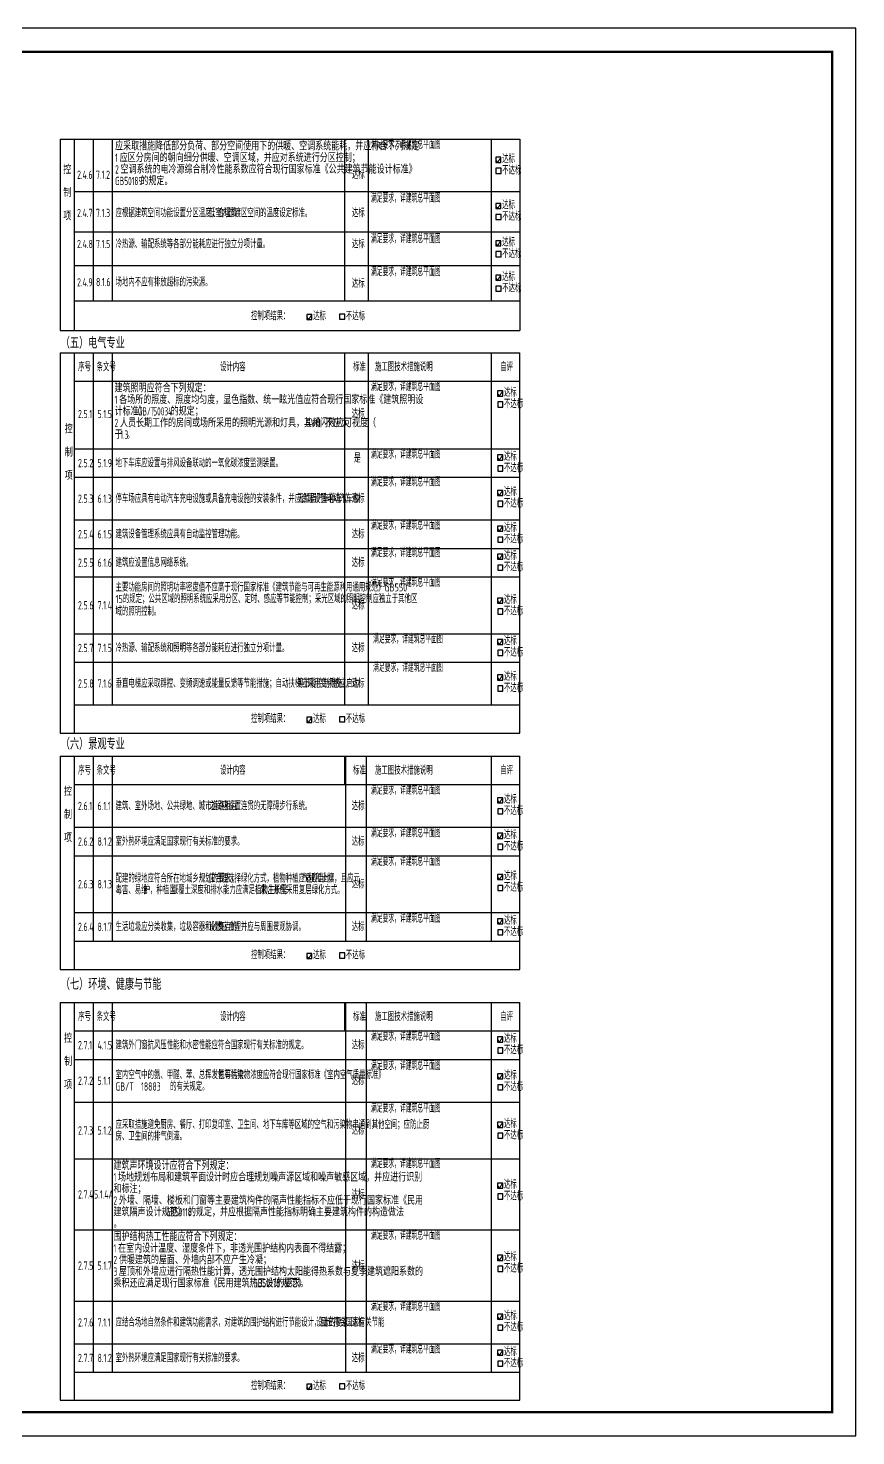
# Model space of a CAD drawing. Extents: x 21072 to 105172, y 3107 to 62507.
# Drawn here: x 70257 to 105172, y 3107 to 62507 of the extents above; entities that cross this region are included whole.
import ezdxf

# ---------------------------------------------------------------- set-up
doc = ezdxf.new("R2010")
doc.units = 0
doc.header["$LTSCALE"] = 1000
for name, color, linetype in [('A-Tab(建筑表格)', 7, 'Continuous'), ('PUB_TEXT', 7, 'Continuous'), ('PUB_TITLE', 4, 'Continuous')]:
    doc.layers.add(name, color=color, linetype=linetype)
doc.styles.add('LJ_TXT', font='GBENOR', dxfattribs={"bigfont": 'GBCBIG'})
doc.styles.get("Standard").update_dxf_attribs({"font": 'GBENOR', "bigfont": 'GBCBIG'})

# ---------------------------------------------------------------- blocks, each defined once
blk = doc.blocks.new('AutoBlock_20250323_35', base_point=(84724, 57419))
at = {"color": 1, "style": 'LJ_TXT', "width": 0.7}
blk.add_attdef('2.4.6措施_001', (84716, 57419), '', height=350, dxfattribs=at)
blk = doc.blocks.new('AutoBlock_20250323_36', base_point=(84724, 55150))
at = {"color": 1, "style": 'LJ_TXT', "width": 0.7}
blk.add_attdef('2.4.7措施_001', (84716, 55150), '', height=350, dxfattribs=at)
blk = doc.blocks.new('AutoBlock_20250323_39', base_point=(84724, 47199))
at = {"color": 1, "style": 'LJ_TXT', "width": 0.7}
blk.add_attdef('2.5.1措施_001', (84716, 47199), '', height=350, dxfattribs=at)
blk = doc.blocks.new('AutoBlock_20250323_40', base_point=(84724, 44347))
at = {"color": 1, "style": 'LJ_TXT', "width": 0.7}
blk.add_attdef('2.5.2措施_001', (84716, 44347), '', height=350, dxfattribs=at)
blk = doc.blocks.new('AutoBlock_20250323_41', base_point=(84724, 43174))
at = {"color": 1, "style": 'LJ_TXT', "width": 0.7}
blk.add_attdef('2.5.3措施_001', (84716, 43174), '', height=350, dxfattribs=at)
blk = doc.blocks.new('AutoBlock_20250323_42', base_point=(84724, 41347))
at = {"color": 1, "style": 'LJ_TXT', "width": 0.7}
blk.add_attdef('2.5.4措施_001', (84716, 41347), '', height=350, dxfattribs=at)
blk = doc.blocks.new('AutoBlock_20250323_43', base_point=(84724, 40187))
at = {"color": 1, "style": 'LJ_TXT', "width": 0.7}
blk.add_attdef('2.5.5措施_001', (84716, 40187), '', height=350, dxfattribs=at)
blk = doc.blocks.new('AutoBlock_20250323_44', base_point=(84724, 38938))
at = {"color": 1, "style": 'LJ_TXT', "width": 0.7}
blk.add_attdef('2.5.6措施_001', (84716, 38938), '', height=350, dxfattribs=at)
blk = doc.blocks.new('AutoBlock_20250323_45', base_point=(84724, 30170))
at = {"color": 1, "style": 'LJ_TXT', "width": 0.7}
blk.add_attdef('2.6.1措施_001', (84716, 30170), '', height=350, dxfattribs=at)
blk = doc.blocks.new('AutoBlock_20250323_46', base_point=(84724, 28368))
at = {"color": 1, "style": 'LJ_TXT', "width": 0.7}
blk.add_attdef('2.6.2措施_001', (84716, 28368), '', height=350, dxfattribs=at)
blk = doc.blocks.new('AutoBlock_20250323_47', base_point=(84724, 19786))
at = {"color": 1, "style": 'LJ_TXT', "width": 0.7}
blk.add_attdef('2.7.1措施_001', (84716, 19786), '', height=350, dxfattribs=at)
blk = doc.blocks.new('AutoBlock_20250323_48', base_point=(84724, 18548))
at = {"color": 1, "style": 'LJ_TXT', "width": 0.7}
blk.add_attdef('2.7.2措施_001', (84716, 18548), '', height=350, dxfattribs=at)
blk = doc.blocks.new('AutoBlock_20250323_49', base_point=(84724, 16753))
at = {"color": 1, "style": 'LJ_TXT', "width": 0.7}
blk.add_attdef('2.7.3措施_001', (84716, 16753), '', height=350, dxfattribs=at)
blk = doc.blocks.new('AutoBlock_20250323_50', base_point=(84724, 14407))
at = {"color": 1, "style": 'LJ_TXT', "width": 0.7}
blk.add_attdef('2.7.4措施_001', (84716, 14407), '', height=350, dxfattribs=at)
blk = doc.blocks.new('AutoBlock_20250323_51', base_point=(84724, 11386))
at = {"color": 1, "style": 'LJ_TXT', "width": 0.7}
blk.add_attdef('2.7.5措施_001', (84716, 11386), '', height=350, dxfattribs=at)
blk = doc.blocks.new('AutoBlock_20250323_52', base_point=(84815, 35347))
at = {"color": 1, "style": 'LJ_TXT', "width": 0.7}
blk.add_attdef('2.5.8措施_001', (84807, 35347), '', height=350, dxfattribs=at)
blk = doc.blocks.new('AutoBlock_20250323_53', base_point=(84724, 52045))
at = {"color": 1, "style": 'LJ_TXT', "width": 0.7}
blk.add_attdef('2.4.9措施_001', (84716, 52045), '', height=350, dxfattribs=at)
blk = doc.blocks.new('AutoBlock_20250323_55', base_point=(84003, 44177))
at = {"color": 1, "style": 'LJ_TXT', "width": 0.8}
blk.add_attdef('2.5.2', (84003, 44177), '', height=350, dxfattribs=at)
blk = doc.blocks.new('AutoBlock_20250323_77', base_point=(84815, 36547))
at = {"color": 1, "style": 'LJ_TXT', "width": 0.7}
blk.add_attdef('2.5.7措施_001', (84807, 36547), '', height=350, dxfattribs=at)
blk = doc.blocks.new('AutoBlock_20250323_78', base_point=(84724, 27166))
at = {"color": 1, "style": 'LJ_TXT', "width": 0.7}
blk.add_attdef('2.6.3措施_001', (84716, 27166), '', height=350, dxfattribs=at)
blk = doc.blocks.new('AutoBlock_20250323_79', base_point=(84724, 24766))
at = {"color": 1, "style": 'LJ_TXT', "width": 0.7}
blk.add_attdef('2.6.4措施_001', (84716, 24766), '', height=350, dxfattribs=at)
blk = doc.blocks.new('AutoBlock_20250323_80', base_point=(84724, 8386))
at = {"color": 1, "style": 'LJ_TXT', "width": 0.7}
blk.add_attdef('2.7.6措施_001', (84716, 8386), '', height=350, dxfattribs=at)
blk = doc.blocks.new('AutoBlock_20250323_81', base_point=(84724, 6586))
at = {"color": 1, "style": 'LJ_TXT', "width": 0.7}
blk.add_attdef('2.7.7措施_001', (84716, 6586), '', height=350, dxfattribs=at)
blk = doc.blocks.new('AutoBlock_20250323_82', base_point=(84724, 53435))
at = {"color": 1, "style": 'LJ_TXT', "width": 0.7}
blk.add_attdef('2.4.8措施_001', (84716, 53435), '', height=350, dxfattribs=at)

msp = doc.modelspace()

# ---------------------------------------------------------------- linework, layer by layer
for p, q in [((71603, 57820), (71603, 52498)), ((91003, 57820), (91003, 52498)), ((91003, 52498), (91003, 49747))]:
    msp.add_line(p, q)
at = {"const_width": 50}
for points in [[(89983, 56955), (90059, 56840), (90199, 57056)], [(89983, 55006), (90059, 54892), (90199, 55108)], [(89983, 53437), (90059, 53322), (90199, 53538)], [(89983, 51982), (90059, 51867), (90199, 52083)], [(82009, 50322), (82085, 50207), (82225, 50423)], [(90060, 47097), (90136, 46982), (90276, 47198)], [(90060, 44396), (90136, 44281), (90276, 44497)], [(90060, 42903), (90136, 42788), (90276, 43004)], [(90060, 41394), (90136, 41279), (90276, 41495)], [(90060, 40213), (90136, 40098), (90276, 40314)], [(90060, 38358), (90136, 38243), (90276, 38459)], [(90060, 36615), (90136, 36500), (90276, 36716)], [(90060, 35112), (90136, 34998), (90276, 35214)], [(82009, 33329), (82085, 33214), (82225, 33430)], [(90060, 29931), (90136, 29816), (90276, 30032)], [(90060, 28431), (90136, 28316), (90276, 28532)], [(90060, 26697), (90136, 26582), (90276, 26798)], [(90060, 24822), (90136, 24707), (90276, 24923)], [(82009, 23361), (82085, 23246), (82225, 23462)], [(90060, 19837), (90136, 19722), (90276, 19938)], [(90060, 18285), (90136, 18170), (90276, 18386)], [(90060, 16238), (90136, 16123), (90276, 16339)], [(90060, 13674), (90136, 13559), (90276, 13775)], [(90060, 10624), (90136, 10509), (90276, 10725)], [(90060, 8140), (90136, 8025), (90276, 8241)], [(90060, 6620), (90136, 6505), (90276, 6721)], [(82009, 5184), (82085, 5070), (82225, 5286)]]:
    msp.add_lwpolyline(points, dxfattribs=at)
for points in [[(90199, 57056), (89983, 57056), (89983, 56840), (90199, 56840)], [(90205, 56595), (89989, 56595), (89989, 56379), (90205, 56379)], [(90199, 55108), (89983, 55108), (89983, 54892), (90199, 54892)], [(90205, 54646), (89989, 54646), (89989, 54430), (90205, 54430)], [(90199, 53538), (89983, 53538), (89983, 53322), (90199, 53322)], [(90205, 53076), (89989, 53076), (89989, 52860), (90205, 52860)], [(90199, 52083), (89983, 52083), (89983, 51867), (90199, 51867)], [(90205, 51621), (89989, 51621), (89989, 51405), (90205, 51405)], [(82225, 50423), (82009, 50423), (82009, 50207), (82225, 50207)], [(83613, 50444), (83397, 50444), (83397, 50228), (83613, 50228)], [(90276, 47198), (90060, 47198), (90060, 46982), (90276, 46982)], [(90283, 46736), (90067, 46736), (90067, 46520), (90283, 46520)], [(90276, 44497), (90060, 44497), (90060, 44281), (90276, 44281)], [(90283, 44035), (90067, 44035), (90067, 43819), (90283, 43819)], [(90276, 43004), (90060, 43004), (90060, 42788), (90276, 42788)], [(90283, 42542), (90067, 42542), (90067, 42326), (90283, 42326)], [(90276, 41495), (90060, 41495), (90060, 41279), (90276, 41279)], [(90283, 41033), (90067, 41033), (90067, 40817), (90283, 40817)], [(90276, 40314), (90060, 40314), (90060, 40098), (90276, 40098)], [(90283, 39853), (90067, 39853), (90067, 39637), (90283, 39637)], [(90276, 38459), (90060, 38459), (90060, 38243), (90276, 38243)], [(90283, 37997), (90067, 37997), (90067, 37781), (90283, 37781)], [(90276, 36716), (90060, 36716), (90060, 36500), (90276, 36500)], [(90283, 36254), (90067, 36254), (90067, 36038), (90283, 36038)], [(90276, 35214), (90060, 35214), (90060, 34998), (90276, 34998)], [(90283, 34752), (90067, 34752), (90067, 34536), (90283, 34536)], [(82225, 33430), (82009, 33430), (82009, 33214), (82225, 33214)], [(83613, 33451), (83397, 33451), (83397, 33235), (83613, 33235)], [(90276, 30032), (90060, 30032), (90060, 29816), (90276, 29816)], [(90283, 29570), (90067, 29570), (90067, 29354), (90283, 29354)], [(90276, 28532), (90060, 28532), (90060, 28316), (90276, 28316)], [(90283, 28070), (90067, 28070), (90067, 27854), (90283, 27854)], [(90276, 26798), (90060, 26798), (90060, 26582), (90276, 26582)], [(90283, 26336), (90067, 26336), (90067, 26120), (90283, 26120)], [(90276, 24923), (90060, 24923), (90060, 24707), (90276, 24707)], [(90283, 24461), (90067, 24461), (90067, 24245), (90283, 24245)], [(82225, 23462), (82009, 23462), (82009, 23246), (82225, 23246)], [(83613, 23483), (83397, 23483), (83397, 23267), (83613, 23267)], [(90276, 19938), (90060, 19938), (90060, 19722), (90276, 19722)], [(90283, 19476), (90067, 19476), (90067, 19260), (90283, 19260)], [(90276, 18386), (90060, 18386), (90060, 18170), (90276, 18170)], [(90283, 17924), (90067, 17924), (90067, 17708), (90283, 17708)], [(90276, 16339), (90060, 16339), (90060, 16123), (90276, 16123)], [(90283, 15877), (90067, 15877), (90067, 15661), (90283, 15661)], [(90276, 13775), (90060, 13775), (90060, 13559), (90276, 13559)], [(90283, 13313), (90067, 13313), (90067, 13097), (90283, 13097)], [(90276, 10725), (90060, 10725), (90060, 10509), (90276, 10509)], [(90283, 10263), (90067, 10263), (90067, 10047), (90283, 10047)], [(90276, 8241), (90060, 8241), (90060, 8025), (90276, 8025)], [(90283, 7779), (90067, 7779), (90067, 7563), (90283, 7563)], [(90276, 6721), (90060, 6721), (90060, 6505), (90276, 6505)], [(90283, 6259), (90067, 6259), (90067, 6043), (90283, 6043)], [(82225, 5286), (82009, 5286), (82009, 5070), (82225, 5070)], [(83613, 5306), (83397, 5306), (83397, 5090), (83613, 5090)]]:
    msp.add_lwpolyline(points, close=True)
at = {"layer": 'A-Tab(建筑表格)'}
for p, q in [((72203, 57820), (72203, 52498)), ((73003, 57820), (73003, 52498)), ((89803, 52498), (89803, 57820)), ((71603, 53905), (71603, 52498)), ((71603, 52498), (71603, 49747)), ((72203, 52498), (91003, 52498)), ((72203, 52498), (91003, 52498)), ((72203, 52498), (72203, 49747)), ((73003, 52498), (73003, 50998)), ((89803, 50998), (89803, 52498)), ((72203, 50998), (91003, 50998)), ((71603, 48810), (71603, 32754)), ((72203, 48810), (72203, 32754)), ((73003, 48810), (73003, 33954)), ((89803, 33954), (89803, 48810)), ((91003, 32754), (91003, 48810)), ((71603, 31786), (71603, 22786)), ((72203, 31786), (72203, 22786)), ((73003, 31786), (73003, 23986)), ((89803, 23986), (89803, 31786)), ((91003, 22786), (91003, 31786)), ((71603, 21393), (71603, 4609)), ((72203, 21393), (72203, 4609)), ((73003, 21393), (73003, 5793)), ((89803, 5793), (89803, 21393)), ((91003, 4609), (91003, 21393)), ((72203, 5793), (91003, 5793))]:
    msp.add_line(p, q, dxfattribs=at)
for points in [[(71603, 57820), (91003, 57820)], [(73803, 57820), (73803, 52498)], [(83603, 57820), (83603, 52498)], [(84603, 57820), (84603, 52498)], [(72203, 55608), (91003, 55608)], [(72203, 53905), (91003, 53905)], [(72203, 53905), (91003, 53905)], [(73803, 52498), (73803, 50998)], [(83603, 52498), (83603, 50998)], [(84603, 52498), (84603, 50998)], [(71603, 49747), (91003, 49747)], [(71603, 48810), (91003, 48810)], [(73803, 48810), (73803, 33954)], [(83603, 48810), (83603, 33954)], [(83603, 48810), (83603, 47610)], [(84603, 48810), (84603, 33954)], [(72203, 47610), (91003, 47610)], [(72203, 47610), (91003, 47610)], [(72203, 47610), (91003, 47610)], [(72203, 44754), (91003, 44754)], [(72203, 43554), (91003, 43554)], [(72203, 41754), (91003, 41754)], [(72203, 40554), (91003, 40554)], [(72203, 39354), (91003, 39354)], [(72203, 36954), (91003, 36954)], [(72203, 35754), (91003, 35754)], [(72203, 33954), (91003, 33954)], [(71603, 32754), (91003, 32754)], [(71603, 31786), (91003, 31786)], [(73803, 31786), (73803, 23986)], [(83603, 31786), (83603, 30586)], [(83642, 31786), (83642, 23986)], [(84512, 31786), (84512, 23986)], [(72203, 30586), (91003, 30586)], [(72203, 30586), (91003, 30586)], [(72203, 30586), (91003, 30586)], [(72203, 28786), (91003, 28786)], [(72203, 27586), (91003, 27586)], [(72203, 25186), (91003, 25186)], [(72203, 23986), (91003, 23986)], [(71603, 22786), (91003, 22786)], [(71603, 21393), (91003, 21393)], [(73803, 21393), (73803, 5793)], [(83603, 21393), (83603, 20193)], [(83642, 21393), (83642, 5793)], [(84512, 21393), (84512, 5793)], [(72203, 20193), (91003, 20193)], [(72203, 20193), (91003, 20193)], [(72203, 20193), (91003, 20193)], [(72203, 18993), (91003, 18993)], [(72203, 17193), (91003, 17193)], [(72203, 14793), (91003, 14793)], [(72203, 11793), (91003, 11793)], [(72203, 8793), (91003, 8793)], [(72203, 6993), (91003, 6993)], [(71603, 4609), (91003, 4609)]]:
    msp.add_lwpolyline(points, dxfattribs=at)
at = {"layer": 'PUB_TITLE'}
msp.add_lwpolyline([(21072, 3107), (105172, 3107), (105172, 62507), (21072, 62507)], close=True, dxfattribs=at)
at = {"layer": 'PUB_TITLE', "const_width": 100}
msp.add_lwpolyline([(23572, 4107), (104172, 4107), (104172, 61507), (23572, 61507)], close=True, dxfattribs=at)

# ---------------------------------------------------------------- block references
for name, p, values in [('AutoBlock_20250323_35', (84724, 57419), {'2.4.6措施_001': '满足要求，详建筑总平面图'}), ('AutoBlock_20250323_36', (84724, 55150), {'2.4.7措施_001': '满足要求，详建筑总平面图'}), ('AutoBlock_20250323_82', (84724, 53435), {'2.4.8措施_001': '满足要求，详建筑总平面图'}), ('AutoBlock_20250323_53', (84724, 52045), {'2.4.9措施_001': '满足要求，详建筑总平面图'}), ('AutoBlock_20250323_39', (84724, 47199), {'2.5.1措施_001': '满足要求，详建筑总平面图'}), ('AutoBlock_20250323_40', (84724, 44347), {'2.5.2措施_001': '满足要求，详建筑总平面图'}), ('AutoBlock_20250323_55', (84003, 44177), {'2.5.2': '是'}), ('AutoBlock_20250323_41', (84724, 43174), {'2.5.3措施_001': '满足要求，详建筑总平面图'}), ('AutoBlock_20250323_42', (84724, 41347), {'2.5.4措施_001': '满足要求，详建筑总平面图'}), ('AutoBlock_20250323_43', (84724, 40187), {'2.5.5措施_001': '满足要求，详建筑总平面图'}), ('AutoBlock_20250323_44', (84724, 38938), {'2.5.6措施_001': '满足要求，详建筑总平面图'}), ('AutoBlock_20250323_77', (84815, 36547), {'2.5.7措施_001': '满足要求，详建筑总平面图'}), ('AutoBlock_20250323_52', (84815, 35347), {'2.5.8措施_001': '满足要求，详建筑总平面图'}), ('AutoBlock_20250323_45', (84724, 30170), {'2.6.1措施_001': '满足要求，详建筑总平面图'}), ('AutoBlock_20250323_46', (84724, 28368), {'2.6.2措施_001': '满足要求，详建筑总平面图'}), ('AutoBlock_20250323_78', (84724, 27166), {'2.6.3措施_001': '满足要求，详建筑总平面图'}), ('AutoBlock_20250323_79', (84724, 24766), {'2.6.4措施_001': '满足要求，详建筑总平面图'}), ('AutoBlock_20250323_47', (84724, 19786), {'2.7.1措施_001': '满足要求，详建筑总平面图'}), ('AutoBlock_20250323_48', (84724, 18548), {'2.7.2措施_001': '满足要求，详建筑总平面图'}), ('AutoBlock_20250323_49', (84724, 16753), {'2.7.3措施_001': '满足要求，详建筑总平面图'}), ('AutoBlock_20250323_50', (84724, 14407), {'2.7.4措施_001': '满足要求，详建筑总平面图'}), ('AutoBlock_20250323_51', (84724, 11386), {'2.7.5措施_001': '满足要求，详建筑总平面图'}), ('AutoBlock_20250323_80', (84724, 8386), {'2.7.6措施_001': '满足要求，详建筑总平面图'}), ('AutoBlock_20250323_81', (84724, 6586), {'2.7.7措施_001': '满足要求，详建筑总平面图'})]:
    msp.add_blockref(name, p).add_auto_attribs(values)

# ---------------------------------------------------------------- texts
at = {"layer": 'A-Tab(建筑表格)', "style": 'LJ_TXT'}
for s, height, width, p in [('达标', 337.6, 0.8, (90251, 56816)), ('2.4.6', 350, 0.64, (72320, 56145)), ('7.1.2', 350, 0.64, (73119, 56145)), ('达标', 337.6, 0.8, (83913, 56145)), ('不达标', 337.6, 0.8, (90251, 56333)), ('2.4.7', 350, 0.64, (72320, 54533)), ('7.1.3', 350, 0.64, (73119, 54533)), ('应根据建筑空间功能设置分区温度，合理降', 337.59, 0.8, (73943, 54533)), ('低室内过渡区空间的温度设定标准。', 337.59, 0.8, (77881, 54533)), ('达标', 337.6, 0.8, (83913, 54533)), ('达标', 337.6, 0.8, (90251, 54867)), ('不达标', 337.6, 0.8, (90251, 54384)), ('2.4.8', 350, 0.64, (72320, 53223)), ('7.1.5', 350, 0.64, (73119, 53223)), ('冷热源、输配系统等各部分能耗应进行独立分项计量。', 337.59, 0.8, (73943, 53223)), ('达标', 337.6, 0.8, (83913, 53223)), ('达标', 337.6, 0.8, (90251, 53297)), ('不达标', 337.6, 0.8, (90251, 52814)), ('2.4.9', 350, 0.64, (72320, 51607)), ('8.1.6', 350, 0.64, (73119, 51618)), ('场地内不应有排放超标的污染源。', 337.59, 0.8, (73943, 51612)), ('达标', 337.6, 0.8, (83913, 51555)), ('达标', 337.6, 0.8, (90251, 51842)), ('不达标', 337.6, 0.8, (90251, 51359)), ('控制项结果：', 337.6, 0.8, (79655, 50187)), ('达标', 337.6, 0.8, (82277, 50182)), ('不达标', 337.6, 0.8, (83659, 50182)), ('（五）电气专业', 482.3, 0.8, (71634, 48989)), ('序号', 337.6, 0.8, (72365, 48035)), ('条文号', 337.6, 0.8, (73143, 48035)), ('设计内容', 337.6, 0.8, (78351, 48035)), ('标准', 337.6, 0.8, (83962, 48035)), ('施工图技术措施说明', 337.6, 0.8, (84890, 48035)), ('自评', 337.6, 0.8, (90172, 48035)), ('达标', 337.6, 0.8, (90328, 46957)), ('2.5.1', 350, 0.64, (72360, 46050)), ('5.1.5', 350, 0.64, (73184, 46050)), ('达标', 337.6, 0.8, (83905, 46066)), ('不达标', 337.6, 0.8, (90328, 46474)), ('达标', 337.6, 0.8, (90328, 44256)), ('2.5.2', 350, 0.64, (72360, 43979)), ('5.1.9', 350, 0.64, (73184, 43979)), ('地下车库应设置与排风设备联动的一氧化碳浓度监测装置。', 337.59, 0.8, (73943, 43979)), ('不达标', 337.6, 0.8, (90328, 43773)), ('2.5.3', 350, 0.64, (72360, 42479)), ('6.1.3', 350, 0.64, (73184, 42479)), ('停车场应具有电动汽车充电设施或具备充电设施的安装条件，并应合理设置电动汽车和', 337.59, 0.8, (73943, 42479)), ('无障碍汽车停车位。', 337.6, 0.8, (81616, 42479)), ('达标', 337.6, 0.8, (83905, 42479)), ('达标', 337.6, 0.8, (90328, 42763)), ('不达标', 337.6, 0.8, (90328, 42281)), ('达标', 337.6, 0.8, (90328, 41254)), ('2.5.4', 350, 0.64, (72360, 40979)), ('6.1.5', 350, 0.64, (73184, 40979)), ('建筑设备管理系统应具有自动监控管理功能。', 337.59, 0.8, (73943, 40979)), ('达标', 337.6, 0.8, (83905, 40979)), ('不达标', 337.6, 0.8, (90328, 40771)), ('达标', 337.6, 0.8, (90328, 40074)), ('2.5.5', 350, 0.64, (72360, 39779)), ('6.1.6', 350, 0.64, (73184, 39779)), ('建筑应设置信息网络系统。', 337.59, 0.8, (73943, 39779)), ('达标', 337.6, 0.8, (83905, 39779)), ('不达标', 337.6, 0.8, (90328, 39591)), ('15的规定；公共区域的照明系统应采用分区、定时、感应等节能控制；采光区域的照明控制应独立于其他区', 337.59, 0.8, (73943, 38249)), ('主要功能房间的照明功率密度值不应高于现行国家标准《建筑节能与可再生能源利用通用规范》GB550', 337.59, 0.8, (73943, 38737)), ('2.5.6', 350, 0.64, (72360, 37979)), ('7.1.4', 350, 0.64, (73184, 37979)), ('域的照明控制。', 337.6, 0.8, (73943, 37719)), ('达标', 337.6, 0.8, (83905, 37979)), ('达标', 337.6, 0.8, (90328, 38218)), ('不达标', 337.6, 0.8, (90328, 37735)), ('达标', 337.6, 0.8, (90328, 36475)), ('2.5.7', 350, 0.64, (72360, 36179)), ('7.1.5', 350, 0.64, (73184, 36179)), ('冷热源、输配系统和照明等各部分能耗应进行独立分项计量。', 337.59, 0.8, (73943, 36179)), ('达标', 337.6, 0.8, (83905, 36179)), ('不达标', 337.6, 0.8, (90328, 35993)), ('垂直电梯应采取群控、变频调速或能量反馈等节能措施；自动扶梯应采用变频感应启动', 337.59, 0.8, (73943, 34679)), ('等节能控制措施。', 337.6, 0.8, (81616, 34679)), ('达标', 337.6, 0.8, (83905, 34679)), ('达标', 337.6, 0.8, (90328, 34973)), ('2.5.8', 350, 0.64, (72360, 34679)), ('7.1.6', 350, 0.64, (73184, 34679)), ('不达标', 337.6, 0.8, (90328, 34490)), ('控制项结果：', 337.6, 0.8, (79655, 33195)), ('达标', 337.6, 0.8, (82277, 33189)), ('不达标', 337.6, 0.8, (83659, 33189)), ('（六）景观专业', 482.3, 0.8, (71634, 32068)), ('序号', 337.6, 0.8, (72365, 31011)), ('条文号', 337.6, 0.8, (73143, 31011)), ('设计内容', 337.6, 0.8, (78351, 31011)), ('标准', 337.6, 0.8, (83962, 31011)), ('施工图技术措施说明', 337.6, 0.8, (84890, 31011)), ('自评', 337.6, 0.8, (90172, 31011)), ('2.6.1', 350, 0.64, (72360, 29511)), ('6.1.1', 350, 0.64, (73184, 29511)), ('建筑、室外场地、公共绿地、城市道路相互', 337.59, 0.8, (73943, 29511)), ('之间应设置连贯的无障碍步行系统。', 337.59, 0.8, (77881, 29511)), ('达标', 337.6, 0.8, (83905, 29511)), ('达标', 337.6, 0.8, (90328, 29791)), ('不达标', 337.6, 0.8, (90328, 29308)), ('达标', 337.6, 0.8, (90328, 28291)), ('2.6.2', 350, 0.64, (72360, 28011)), ('8.1.2', 350, 0.64, (73184, 28011)), ('室外热环境应满足国家现行有关标准的要求。', 337.59, 0.8, (73943, 28011)), ('达标', 337.6, 0.8, (83905, 28011)), ('不达标', 337.6, 0.8, (90328, 27809)), ('配建的绿地应符合所在地城乡规划的要求，', 337.59, 0.8, (73943, 26456)), ('应合理选择绿化方式，植物种植应适应当地', 337.59, 0.8, (77881, 26456)), ('气候和土壤，且应元', 337.6, 0.8, (81819, 26456)), ('达标', 337.6, 0.8, (90328, 26557)), ('2.6.3', 350, 0.64, (72360, 26211)), ('8.1.3', 350, 0.64, (73184, 26211)), ('毒害、易维', 337.6, 0.8, (73943, 25966)), ('护，种植区', 337.6, 0.8, (75128, 25966)), ('域覆土深度和排水能力应满足植物生长需', 337.59, 0.8, (76314, 25966)), ('求，并应采用复层绿化方式。', 337.59, 0.8, (80055, 25966)), ('达标', 337.6, 0.8, (83905, 26211)), ('不达标', 337.6, 0.8, (90328, 26074)), ('达标', 337.6, 0.8, (90328, 24682)), ('2.6.4', 350, 0.64, (72360, 24411)), ('8.1.7', 350, 0.64, (73184, 24411)), ('生活垃圾应分类收集，垃圾容器和收集点的', 337.59, 0.8, (73943, 24411)), ('设置应合理并应与周围景观协调。', 337.59, 0.8, (77881, 24411)), ('达标', 337.6, 0.8, (83905, 24411)), ('不达标', 337.6, 0.8, (90328, 24199)), ('控制项结果：', 337.6, 0.8, (79655, 23227)), ('达标', 337.6, 0.8, (82277, 23221)), ('不达标', 337.6, 0.8, (83659, 23221)), ('（七）环境、健康与节能', 482.27, 0.8, (71634, 21926)), ('序号', 337.6, 0.8, (72365, 20618)), ('条文号', 337.6, 0.8, (73143, 20618)), ('设计内容', 337.6, 0.8, (78351, 20618)), ('标准', 337.6, 0.8, (83962, 20618)), ('施工图技术措施说明', 337.6, 0.8, (84890, 20618)), ('自评', 337.6, 0.8, (90172, 20618)), ('2.7.1', 350, 0.64, (72360, 19418)), ('4.1.5', 350, 0.64, (73184, 19418)), ('建筑外门窗抗风压性能和水密性能应符合国家现行有关标准的规定。', 337.59, 0.8, (73943, 19418)), ('达标', 337.6, 0.8, (83905, 19418)), ('达标', 337.6, 0.8, (90328, 19697)), ('不达标', 337.6, 0.8, (90328, 19215)), ('室内空气中的氨、甲醛、苯、总挥发性有机物、', 337.59, 0.8, (73943, 18163)), ('氡等污染物浓度应符合现行国家标准《室内空气质量标准》', 337.59, 0.8, (78274, 18163)), ('达标', 337.6, 0.8, (90328, 18145)), ('2.7.2', 350, 0.64, (72360, 17918)), ('5.1.1', 350, 0.64, (73184, 17918)), ('GB/T', 350, 0.64, (73943, 17673)), ('18883', 350, 0.64, (75020, 17673)), ('的有关规定。', 337.6, 0.8, (76247, 17673)), ('达标', 337.6, 0.8, (83905, 17918)), ('不达标', 337.6, 0.8, (90328, 17662)), ('2.7.3', 350, 0.64, (72360, 15818)), ('5.1.2', 350, 0.64, (73184, 15818)), ('应采取措施避免厨房、餐厅、打印复印室、卫生间、地下车库等区域的空气和污染物串通到其他空间；应防止厨', 337.59, 0.8, (73943, 16063)), ('达标', 337.6, 0.8, (83905, 15818)), ('达标', 337.6, 0.8, (90328, 16098)), ('房、卫生间的排气倒灌。', 337.59, 0.8, (73943, 15573)), ('不达标', 337.6, 0.8, (90328, 15615)), ('达标', 337.6, 0.8, (90328, 13534)), ('2.7.4', 350, 0.64, (72360, 13118)), ('5.1.4A', 350, 0.64, (73036, 13118)), ('达标', 337.6, 0.8, (83905, 13118)), ('不达标', 337.6, 0.8, (90328, 13051)), ('达标', 337.6, 0.8, (90328, 10484)), ('2.7.5', 350, 0.64, (72360, 10118)), ('5.1.7', 350, 0.64, (73184, 10118)), ('达标', 337.6, 0.8, (83905, 10118)), ('不达标', 337.6, 0.8, (90328, 10001)), ('达标', 337.6, 0.8, (90328, 8000)), ('2.7.6', 350, 0.64, (72360, 7718)), ('7.1.1', 350, 0.64, (73184, 7718)), ('应结合场地自然条件和建筑功能需求，对建筑的围护结构进行节能设计，且应符合国家有关节能', 337.59, 0.8, (73943, 7718)), ('设计的要求。', 337.6, 0.8, (82402, 7718)), ('达标', 337.6, 0.8, (83905, 7718)), ('不达标', 337.6, 0.8, (90328, 7517)), ('2.7.7', 350, 0.64, (72360, 6218)), ('8.1.2', 350, 0.64, (73184, 6218)), ('室外热环境应满足国家现行有关标准的要求。', 337.59, 0.8, (73943, 6218)), ('达标', 337.6, 0.8, (83905, 6218)), ('达标', 337.6, 0.8, (90328, 6480)), ('不达标', 337.6, 0.8, (90328, 5997)), ('控制项结果：', 337.6, 0.8, (79655, 5050)), ('达标', 337.6, 0.8, (82277, 5045)), ('不达标', 337.6, 0.8, (83659, 5044))]:
    msp.add_text(s, height=height, dxfattribs=dict(at, width=width)).set_placement(p)
at = {"layer": 'PUB_TEXT'}
for s, height, p in [('应采取措施降低部分负荷、部分空间使用下的供暖、空调系统能耗，并应符合下列规定', 337.59, (73926, 57353)), ('应区分房间的朝向细分供暖、空调区域，并应对系统进行分区控制；', 337.59, (74119, 56863)), ('控', 338, (71735, 56362)), ('空调系统的电冷源综合制冷性能系数应符合现行国家标准《公共建筑节能设计标准》', 337.59, (74154, 56373)), ('的规定。', 337.6, (74994, 55883)), ('制', 338, (71735, 55382)), ('项', 338, (71735, 54402)), ('建筑照明应符合下列规定：', 337.59, (73904, 47141)), ('各场所的照度、照度均匀度，显色指数、统一眩光值应符合现行国家标准《建筑照明设', 337.59, (74096, 46651)), ('计标准》', 337.6, (73904, 46161)), ('的规定；', 337.6, (76269, 46161)), ('控', 338, (71800, 45411)), ('人员长期工作的房间或场所采用的照明光源和灯具，其频闪效应可视度（', 337.59, (74131, 45671)), ('）不应大', 337.6, (82450, 45671)), ('于', 338, (73904, 45181)), ('。', 338, (74412, 45181)), ('制', 338, (71800, 44431)), ('项', 338, (71800, 43451)), ('控', 338, (71769, 30117)), ('制', 338, (71769, 29137)), ('项', 338, (71769, 28157)), ('控', 338, (71774, 19701)), ('制', 338, (71774, 18721)), ('项', 338, (71774, 17741)), ('建筑声环境设计应符合下列规定：', 337.59, (73858, 14332)), ('和标注；', 337.6, (73858, 13352)), ('场地规划布局和建筑平面设计时应合理规划噪声源区域和噪声敏感区域，并应进行识别', 337.59, (74050, 13842)), ('外墙、隔墙、楼板和门窗等主要建筑构件的隔声性能指标不应低于现行国家标准《民用', 337.59, (74085, 12862)), ('建筑隔声设计规范》', 337.6, (73858, 12372)), ('的规定，并应根据隔声性能指标明确主要建筑构件的构造做法', 337.59, (76997, 12372)), ('。', 338, (73858, 11882)), ('围护结构热工性能应符合下列规定：', 337.59, (73858, 11332)), ('在室内设计温度、湿度条件下，非透光围护结构内表面不得结露；', 337.59, (74050, 10842)), ('供暖建筑的屋面、外墙内部不应产生冷凝；', 337.59, (74085, 10352)), ('屋顶和外墙应进行隔热性能计算，透光围护结构太阳能得热系数与夏季建筑遮阳系数的', 337.59, (74085, 9862)), ('乘积还应满足现行国家标准《民用建筑热工设计规范》', 337.59, (73858, 9372)), ('的要求。', 337.6, (80718, 9372))]:
    msp.add_text(s, height=height, dxfattribs=at).set_placement(p)
at = {"layer": 'PUB_TEXT', "width": 0.6}
for s, p in [('1', (73926, 56863)), ('2', (73926, 56373)), ('GB', (73926, 55883)), ('50189', (74311, 55883)), ('1', (73904, 46651)), ('GB/T', (74887, 46161)), ('50034', (75534, 46161)), ('2', (73904, 45671)), ('SVM', (81995, 45671)), ('1.3', (74149, 45181)), ('1', (73858, 13842)), ('2', (73858, 12862)), ('GB50118', (76069, 12372)), ('1', (73858, 10842)), ('2', (73858, 10352)), ('3', (73858, 9862)), ('GB50176', (79755, 9372))]:
    msp.add_text(s, height=350, dxfattribs=at).set_placement(p)

doc.saveas('drawing.dxf')
